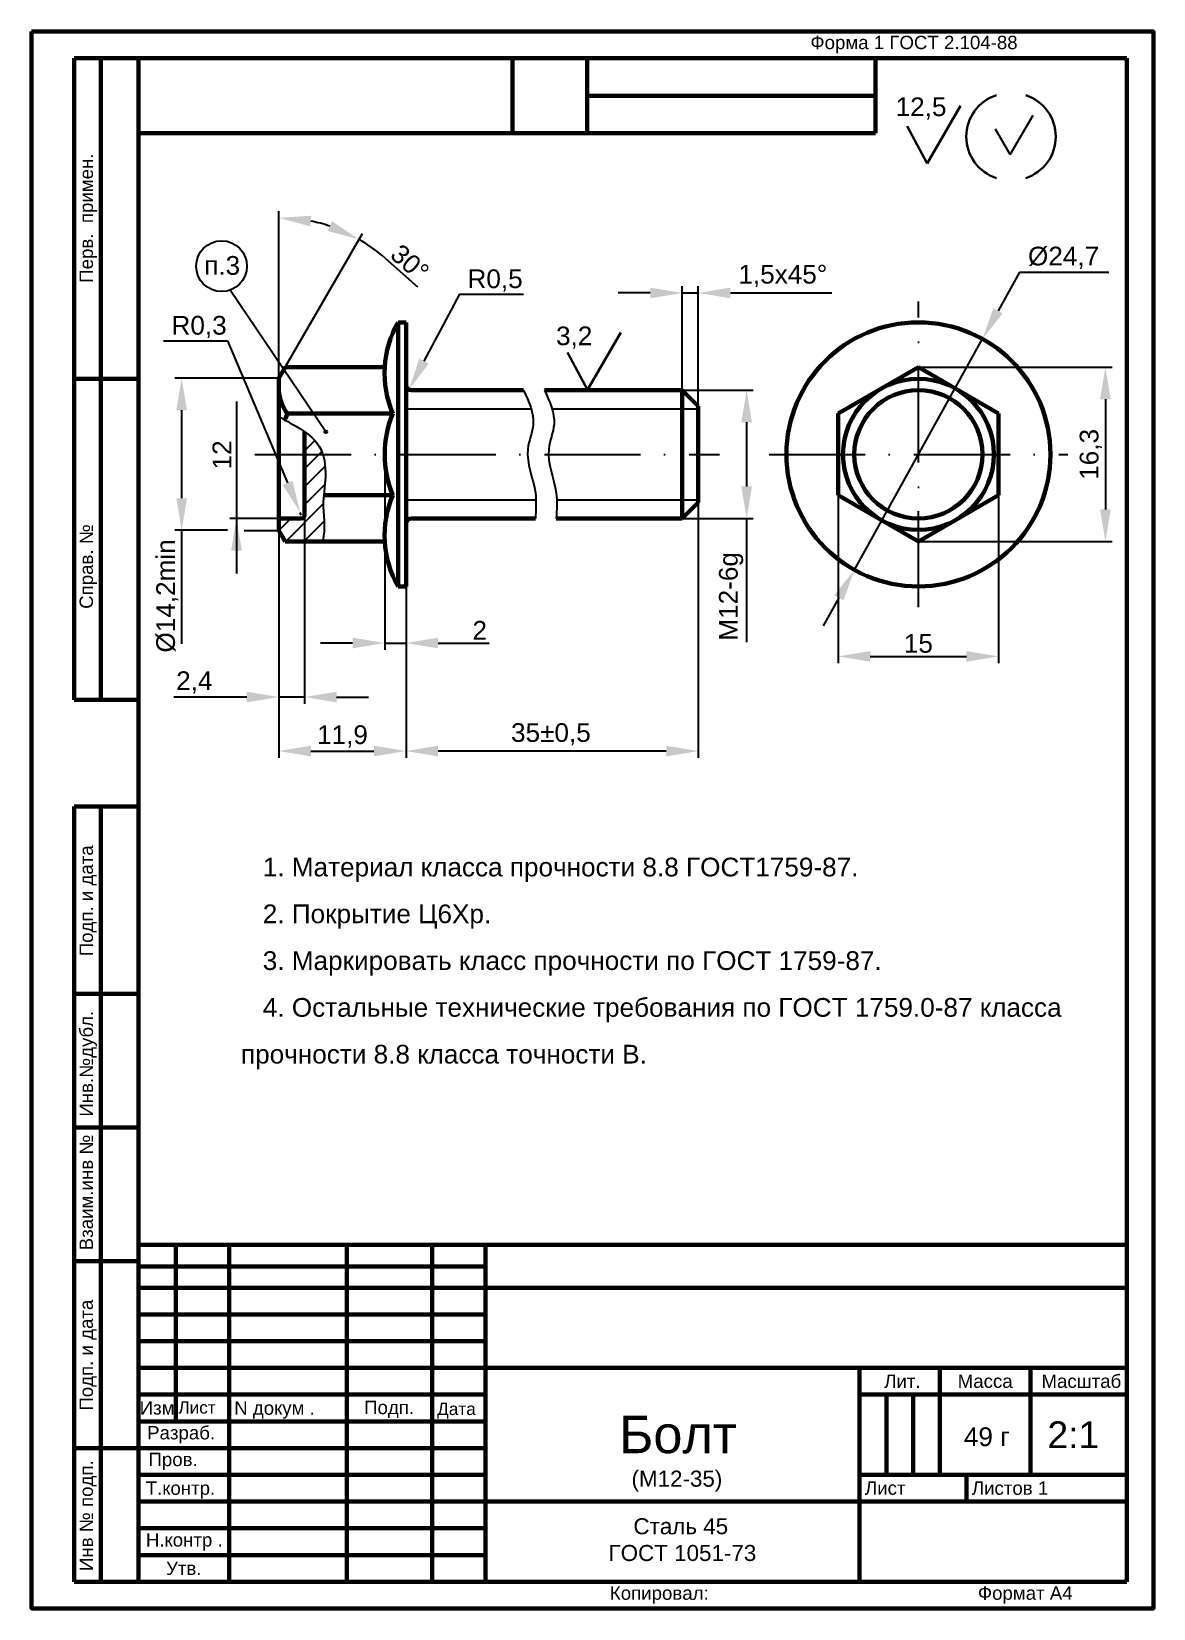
# Model space of a CAD drawing. Extents: x -510 to -300, y 0 to 295.
import ezdxf

# ---------------------------------------------------------------- set-up
doc = ezdxf.new("R2010")
doc.units = 0
doc.linetypes.add('ACAD_ISO04W100', pattern=[30, 24, -3, 0, -3])
doc.linetypes.add('ACAD_ISO10W100', pattern=[18, 12, -3, 0, -3])
doc.layers.get('0').update_dxf_attribs({"linetype": 'CONTINUOUS'})
doc.layers.get('Defpoints').update_dxf_attribs({"linetype": 'CONTINUOUS'})
for name, color, linetype, lineweight in [('Осевуха', 210, 'ACAD_ISO10W100', 25), ('Основная', 41, 'CONTINUOUS', 60), ('Размерная', 91, 'CONTINUOUS', 25), ('текст', 50, 'CONTINUOUS', 25)]:
    doc.layers.add(name, color=color, linetype=linetype, lineweight=lineweight)
doc.styles.get("Standard").update_dxf_attribs({"font": 'arial.ttf'})
doc.dimstyles.new('ISO-25_WS', dxfattribs={"dimtxt": 3.5, "dimasz": 6, "dimexe": 1.25, "dimexo": 0.01, "dimtad": 1, "dimdec": 4, "dimdsep": 46, "dimtxsty": 'STANDARD', "dimcen": 6, "dimadec": 0, "dimazin": 0, "dimtfac": 1, "dimtdec": 4, "dimtmove": 0, "dimatfit": 3, "dimfxl": 1, "dimtolj": 1, "dimtzin": 0, "dimarcsym": 0})

# ---------------------------------------------------------------- blocks, each defined once
blk = doc.blocks.new('*D56')
at = {"layer": 'Defpoints', "color": 0, "linetype": 'Continuous', "transparency": 16777216}
for p in [(-458.69, 259.69), (-463.9, 230.15), (-463.9, 230.15), (-462.71, 232.2), (-463.9, 201.65)]:
    blk.add_point(p, dxfattribs=at)
at = {"layer": 'Размерная', "color": 0, "linetype": 'Continuous', "lineweight": -2, "transparency": 16777216}
for p, q in [((-463.9, 230.16), (-463.9, 261.4)), ((-462.71, 232.21), (-448.27, 257.21)), ((-444.03, 252.62), (-437.95, 247.25))]:
    blk.add_line(p, q, dxfattribs=at)
for start, end in [(71.4789, 78.5211), (48.5211, 60)]:
    blk.add_arc((-463.9, 230.15), 30, start, end, dxfattribs=at)
at = {"layer": 'Размерная', "color": 0, "linetype": 'Continuous', "transparency": 16777216}
for points in [[(-458.03, 258.55), (-457.83, 260.54), (-463.9, 260.15)], [(-453.96, 259.51), (-454.78, 257.68), (-448.9, 256.13)]]:
    blk.add_solid(points, dxfattribs=at)
at = {"layer": 'Размерная', "color": 0, "linetype": 'Continuous', "transparency": 16777216, "insert": (-439.39, 251.75), "char_height": 3.5, "attachment_point": 5, "rotation": 318.5211}
blk.add_mtext('\\A1;30°', dxfattribs=at)
blk = doc.blocks.new('*D57')
at = {"layer": 'Defpoints', "color": 0, "linetype": 'Continuous', "transparency": 16777216}
for p in [(-444.1, 215.9), (-440.1, 215.9), (-440.1, 180.6)]:
    blk.add_point(p, dxfattribs=at)
at = {"layer": 'Размерная', "color": 0, "linetype": 'Continuous', "lineweight": -2, "transparency": 16777216}
for p, q in [((-444.1, 215.89), (-444.1, 179.35)), ((-440.1, 215.89), (-440.1, 179.35)), ((-450.1, 180.6), (-456.1, 180.6)), ((-444.1, 180.6), (-440.1, 180.6)), ((-434.1, 180.6), (-424.53, 180.6))]:
    blk.add_line(p, q, dxfattribs=at)
at = {"layer": 'Размерная', "color": 0, "linetype": 'Continuous', "transparency": 16777216}
for points in [[(-450.1, 181.6), (-450.1, 179.6), (-444.1, 180.6)], [(-434.1, 181.6), (-434.1, 179.6), (-440.1, 180.6)]]:
    blk.add_solid(points, dxfattribs=at)
at = {"layer": 'Размерная', "color": 0, "linetype": 'Continuous', "transparency": 16777216, "insert": (-426.31, 182.98), "char_height": 3.5, "attachment_point": 5}
blk.add_mtext('\\A1;2', dxfattribs=at)
blk = doc.blocks.new('*D58')
at = {"layer": 'Defpoints', "color": 0, "linetype": 'Continuous', "transparency": 16777216}
for p in [(-459.93, 205.05), (-459.7, 204.5)]:
    blk.add_point(p, dxfattribs=at)
at = {"layer": 'Размерная', "color": 0, "linetype": 'Continuous', "lineweight": -2, "transparency": 16777216}
for p, q in [((-473.5, 237.16), (-462.26, 210.58)), ((-459.7, 204.5), (-459.93, 205.05))]:
    blk.add_line(p, q, dxfattribs=at)
at = {"layer": 'Размерная', "color": 0, "linetype": 'Continuous', "transparency": 16777216}
blk.add_solid([(-461.34, 210.97), (-463.19, 210.19), (-459.93, 205.05)], dxfattribs=at)
blk = doc.blocks.new('*D59')
at = {"layer": 'Defpoints', "color": 0, "linetype": 'Continuous', "transparency": 16777216}
for p in [(-359.2, 208.26), (-329.2, 208.26), (-329.2, 178.1)]:
    blk.add_point(p, dxfattribs=at)
at = {"layer": 'Размерная', "color": 0, "linetype": 'Continuous', "lineweight": -2, "transparency": 16777216}
for p, q in [((-359.2, 208.25), (-359.2, 176.85)), ((-329.2, 208.25), (-329.2, 176.85)), ((-353.2, 178.1), (-335.2, 178.1))]:
    blk.add_line(p, q, dxfattribs=at)
at = {"layer": 'Размерная', "color": 0, "linetype": 'Continuous', "transparency": 16777216}
for points in [[(-353.2, 179.1), (-353.2, 177.1), (-359.2, 178.1)], [(-335.2, 179.1), (-335.2, 177.1), (-329.2, 178.1)]]:
    blk.add_solid(points, dxfattribs=at)
at = {"layer": 'Размерная', "color": 0, "linetype": 'Continuous', "transparency": 16777216, "insert": (-344.2, 180.51), "char_height": 3.5, "attachment_point": 5}
blk.add_mtext('\\A1;15', dxfattribs=at)
blk = doc.blocks.new('*D60')
at = {"layer": 'Defpoints', "color": 0, "linetype": 'Continuous', "transparency": 16777216}
for p in [(-344.2, 232.2), (-344.2, 199.6), (-309.2, 199.6)]:
    blk.add_point(p, dxfattribs=at)
at = {"layer": 'Размерная', "color": 0, "linetype": 'Continuous', "lineweight": -2, "transparency": 16777216}
for p, q in [((-344.19, 232.2), (-307.95, 232.2)), ((-309.2, 226.2), (-309.2, 205.6)), ((-344.19, 199.6), (-307.95, 199.6))]:
    blk.add_line(p, q, dxfattribs=at)
at = {"layer": 'Размерная', "color": 0, "linetype": 'Continuous', "transparency": 16777216}
for points in [[(-310.2, 226.2), (-308.2, 226.2), (-309.2, 232.2)], [(-310.2, 205.6), (-308.2, 205.6), (-309.2, 199.6)]]:
    blk.add_solid(points, dxfattribs=at)
at = {"layer": 'Размерная', "color": 0, "linetype": 'Continuous', "transparency": 16777216, "insert": (-311.93, 215.9), "char_height": 3.5, "attachment_point": 5, "rotation": 90}
blk.add_mtext('\\A1;16,3', dxfattribs=at)
blk = doc.blocks.new('*D61')
at = {"layer": 'Defpoints', "color": 0, "linetype": 'Continuous', "transparency": 16777216}
for p in [(-388.4, 227.9), (-388.4, 203.9), (-376.35, 203.9)]:
    blk.add_point(p, dxfattribs=at)
at = {"layer": 'Размерная', "color": 0, "linetype": 'Continuous', "lineweight": -2, "transparency": 16777216}
for p, q in [((-388.39, 227.9), (-375.1, 227.9)), ((-376.35, 221.9), (-376.35, 209.9)), ((-388.39, 203.9), (-375.1, 203.9)), ((-376.35, 203.9), (-376.35, 180.76))]:
    blk.add_line(p, q, dxfattribs=at)
at = {"layer": 'Размерная', "color": 0, "linetype": 'Continuous', "transparency": 16777216}
for points in [[(-377.35, 221.9), (-375.35, 221.9), (-376.35, 227.9)], [(-377.35, 209.9), (-375.35, 209.9), (-376.35, 203.9)]]:
    blk.add_solid(points, dxfattribs=at)
at = {"layer": 'Размерная', "color": 0, "linetype": 'Continuous', "transparency": 16777216, "insert": (-379.25, 189.33), "char_height": 3.5, "attachment_point": 5, "rotation": 90}
blk.add_mtext('\\A1;M12-6g', dxfattribs=at)
blk = doc.blocks.new('*D62')
at = {"layer": 'Defpoints', "color": 0, "linetype": 'Continuous', "transparency": 16777216}
for p in [(-388.4, 246.1), (-388.4, 224.9), (-385.4, 224.4)]:
    blk.add_point(p, dxfattribs=at)
at = {"layer": 'Размерная', "color": 0, "linetype": 'Continuous', "lineweight": -2, "transparency": 16777216}
for p, q in [((-394.4, 246.1), (-400.4, 246.1)), ((-388.4, 224.91), (-388.4, 247.35)), ((-388.4, 246.1), (-385.4, 246.1)), ((-385.4, 224.41), (-385.4, 247.35)), ((-379.4, 246.1), (-360.38, 246.1))]:
    blk.add_line(p, q, dxfattribs=at)
at = {"layer": 'Размерная', "color": 0, "linetype": 'Continuous', "transparency": 16777216}
for points in [[(-394.4, 247.1), (-394.4, 245.1), (-388.4, 246.1)], [(-379.4, 247.1), (-379.4, 245.1), (-385.4, 246.1)]]:
    blk.add_solid(points, dxfattribs=at)
blk = doc.blocks.new('*D63')
at = {"layer": 'Defpoints', "color": 0, "linetype": 'Continuous', "transparency": 16777216}
for p in [(-439.56, 228.02), (-439.1, 228.9)]:
    blk.add_point(p, dxfattribs=at)
at = {"layer": 'Размерная', "color": 0, "linetype": 'Continuous', "lineweight": -2, "transparency": 16777216}
blk.add_line((-430.09, 245.86), (-436.75, 233.32), dxfattribs=at)
at = {"layer": 'Размерная', "color": 0, "linetype": 'Continuous', "transparency": 16777216}
blk.add_solid([(-437.63, 233.79), (-435.87, 232.85), (-439.56, 228.02)], dxfattribs=at)
blk = doc.blocks.new('*D64')
at = {"layer": 'Defpoints', "color": 0, "linetype": 'Continuous', "transparency": 16777216}
for p in [(-463.89, 230.16), (-482.1, 201.69), (-473.5, 201.69)]:
    blk.add_point(p, dxfattribs=at)
at = {"layer": 'Размерная', "color": 0, "linetype": 'Continuous', "lineweight": -2, "transparency": 16777216}
for p, q in [((-463.9, 230.16), (-483.35, 230.16)), ((-482.1, 224.16), (-482.1, 207.69)), ((-473.51, 201.69), (-483.35, 201.69)), ((-482.1, 201.69), (-482.1, 180.47))]:
    blk.add_line(p, q, dxfattribs=at)
at = {"layer": 'Размерная', "color": 0, "linetype": 'Continuous', "transparency": 16777216}
for points in [[(-483.1, 224.16), (-481.1, 224.16), (-482.1, 230.16)], [(-483.1, 207.69), (-481.1, 207.69), (-482.1, 201.69)]]:
    blk.add_solid(points, dxfattribs=at)
blk = doc.blocks.new('*D65')
at = {"layer": 'Defpoints', "color": 0, "linetype": 'Continuous', "transparency": 16777216}
for p in [(-463.9, 203.9), (-459.1, 204.5), (-463.9, 170.5)]:
    blk.add_point(p, dxfattribs=at)
at = {"layer": 'Размерная', "color": 0, "linetype": 'Continuous', "lineweight": -2, "transparency": 16777216}
for p, q in [((-463.9, 203.89), (-463.9, 169.25)), ((-459.1, 204.49), (-459.1, 169.25)), ((-469.9, 170.5), (-483.57, 170.5)), ((-459.1, 170.5), (-463.9, 170.5)), ((-453.1, 170.5), (-447.1, 170.5))]:
    blk.add_line(p, q, dxfattribs=at)
at = {"layer": 'Размерная', "color": 0, "linetype": 'Continuous', "transparency": 16777216}
for points in [[(-469.9, 171.5), (-469.9, 169.5), (-463.9, 170.5)], [(-453.1, 171.5), (-453.1, 169.5), (-459.1, 170.5)]]:
    blk.add_solid(points, dxfattribs=at)
at = {"layer": 'Размерная', "color": 0, "linetype": 'Continuous', "transparency": 16777216, "insert": (-479.73, 173.23), "char_height": 3.5, "attachment_point": 5}
blk.add_mtext('\\A1;2,4', dxfattribs=at)
blk = doc.blocks.new('*D66')
at = {"layer": 'Defpoints', "color": 0, "linetype": 'Continuous', "transparency": 16777216}
for p in [(-463.9, 201.69), (-440.1, 191.2), (-440.1, 160.4)]:
    blk.add_point(p, dxfattribs=at)
at = {"layer": 'Размерная', "color": 0, "linetype": 'Continuous', "lineweight": -2, "transparency": 16777216}
for p, q in [((-463.9, 201.68), (-463.9, 159.15)), ((-440.1, 191.19), (-440.1, 159.15)), ((-457.9, 160.4), (-446.1, 160.4))]:
    blk.add_line(p, q, dxfattribs=at)
at = {"layer": 'Размерная', "color": 0, "linetype": 'Continuous', "transparency": 16777216}
for points in [[(-457.9, 161.4), (-457.9, 159.4), (-463.9, 160.4)], [(-446.1, 161.4), (-446.1, 159.4), (-440.1, 160.4)]]:
    blk.add_solid(points, dxfattribs=at)
at = {"layer": 'Размерная', "color": 0, "linetype": 'Continuous', "transparency": 16777216, "insert": (-452, 163.13), "char_height": 3.5, "attachment_point": 5}
blk.add_mtext('\\A1;11,9', dxfattribs=at)
blk = doc.blocks.new('*D67')
at = {"layer": 'Defpoints', "color": 0, "linetype": 'Continuous', "transparency": 16777216}
for p in [(-385.4, 206.9), (-440.1, 191.2), (-440.1, 160.4)]:
    blk.add_point(p, dxfattribs=at)
at = {"layer": 'Размерная', "color": 0, "linetype": 'Continuous', "lineweight": -2, "transparency": 16777216}
for p, q in [((-385.4, 206.89), (-385.4, 159.15)), ((-440.1, 191.19), (-440.1, 159.15)), ((-391.4, 160.4), (-434.1, 160.4))]:
    blk.add_line(p, q, dxfattribs=at)
at = {"layer": 'Размерная', "color": 0, "linetype": 'Continuous', "transparency": 16777216}
for points in [[(-434.1, 161.4), (-434.1, 159.4), (-440.1, 160.4)], [(-391.4, 161.4), (-391.4, 159.4), (-385.4, 160.4)]]:
    blk.add_solid(points, dxfattribs=at)
blk = doc.blocks.new('*D68')
at = {"layer": 'Defpoints', "color": 0, "linetype": 'Continuous', "transparency": 16777216}
for p in [(-332.21, 237.5), (-356.18, 194.3)]:
    blk.add_point(p, dxfattribs=at)
at = {"layer": 'Размерная', "color": 0, "linetype": 'Continuous', "lineweight": -2, "transparency": 16777216}
for p, q in [((-325.3, 249.96), (-329.3, 242.75)), ((-356.18, 194.3), (-332.21, 237.5)), ((-359.09, 189.05), (-362, 183.81))]:
    blk.add_line(p, q, dxfattribs=at)
at = {"layer": 'Размерная', "color": 0, "linetype": 'Continuous', "transparency": 16777216}
for points in [[(-330.18, 243.23), (-328.43, 242.26), (-332.21, 237.5)], [(-359.96, 189.54), (-358.21, 188.57), (-356.18, 194.3)]]:
    blk.add_solid(points, dxfattribs=at)
blk = doc.blocks.new('frame')
at = {"color": 7, "lineweight": 60}
blk.add_lwpolyline([(-1208.8, 620.2), (-998.8, 620.2), (-998.8, 325.2), (-1208.8, 325.2)], close=True, dxfattribs=at)

msp = doc.modelspace()

# ---------------------------------------------------------------- hatches: boundary and pattern name
at = {"layer": 'текст', "linetype": 'Continuous'}
h = msp.add_hatch(dxfattribs=at)
h.set_pattern_fill('ANSI31', scale=0.75, style=0)
h.set_pattern_definition([(45, (1.2, 0), (-1.683798, 1.683798), [])])
edge = h.paths.add_edge_path()
edge.add_spline(control_points=[(-455.6777, 199.60598), (-455.44803, 201.00514), (-455.2931, 203.07953), (-455.84098, 206.98519), (-455.0037, 211.19338), (-455.25413, 214.58364), (-455.67333, 215.9)], knot_values=[6.387050123, 6.387050123, 6.387050123, 6.387050123, 7.813083189, 9.516021826, 12.2234191, 14.293119706, 14.293119706, 14.293119706, 14.293119706], degree=3, periodic=0)
edge.add_line((-455.67333, 215.9), (-459.09579, 215.9))
edge.add_line((-459.09579, 215.9), (-459.09579, 204.5))
edge.add_arc((-459.69579, 204.5), 0.6, -90, 0, ccw=False)
edge.add_line((-459.69579, 203.9), (-463.89579, 203.9))
edge.add_line((-463.89579, 203.9), (-463.89579, 201.65))
edge.add_line((-463.89579, 201.65), (-462.71272, 199.60086))
edge.add_line((-462.71272, 199.60086), (-455.6777, 199.60598))
edge = h.paths.add_edge_path()
edge.add_spline(control_points=[(-455.67333, 215.9), (-455.85394, 216.46715), (-456.59978, 218.15374), (-458.02649, 219.40118), (-459.09579, 220.14284)], knot_values=[3.595928698, 3.595928698, 3.595928698, 3.595928698, 4.487646671, 6.387050123, 6.387050123, 6.387050123, 6.387050123], degree=3, periodic=0)
edge.add_line((-459.09579, 220.14284), (-459.09579, 215.9))
edge.add_line((-459.09579, 215.9), (-455.67333, 215.9))
msp.add_hatch(color=7, dxfattribs=at).paths.add_polyline_path([(-454.87908, 220.1078, 1), (-455.37908, 220.1078, 1)])

# ---------------------------------------------------------------- linework, layer by layer
at = {"color": 7, "lineweight": 60}
for p, q in [((-502.2, 290), (-502.2, 170)), ((-490.2, 290), (-502.2, 290)), ((-497.2, 170), (-497.2, 290)), ((-490.2, 290), (-305.2, 290)), ((-490.2, 5), (-490.2, 290)), ((-420.2, 276), (-420.2, 290)), ((-406.2, 276), (-406.2, 290)), ((-352.2, 276), (-352.2, 290)), ((-305.2, 290), (-305.2, 5)), ((-406.2, 283), (-352.2, 283)), ((-490.2, 276), (-420.2, 276)), ((-420.2, 276), (-406.2, 276)), ((-406.2, 276), (-352.2, 276)), ((-490.2, 230), (-502.2, 230)), ((-502.2, 170), (-490.2, 170)), ((-502.2, 5), (-502.2, 150)), ((-502.2, 150), (-490.2, 150)), ((-497.2, 150), (-497.2, 5)), ((-502.2, 115), (-490.2, 115)), ((-502.2, 90), (-490.2, 90)), ((-305.2, 68), (-490.2, 68)), ((-483.2, 68), (-483.2, 35)), ((-473.2, 68), (-473.2, 5)), ((-451.2, 68), (-451.2, 5)), ((-435.2, 68), (-435.2, 5)), ((-425.2, 5), (-425.2, 68)), ((-502.2, 65), (-490.2, 65)), ((-425.2, 64), (-490.2, 64)), ((-305.2, 60), (-490.2, 60)), ((-490.2, 55), (-425.2, 55)), ((-490.2, 50), (-425.2, 50)), ((-305.2, 45), (-490.2, 45)), ((-355.2, 45), (-355.2, 5)), ((-340.2, 45), (-340.2, 25)), ((-323.2, 45), (-323.2, 25)), ((-490.2, 40), (-425.2, 40)), ((-355.2, 40), (-305.2, 40)), ((-350.2, 40), (-350.2, 25)), ((-345.2, 40), (-345.2, 25)), ((-490.2, 35), (-425.2, 35)), ((-502.2, 30), (-425.2, 30)), ((-490.2, 25), (-425.2, 25)), ((-355.2, 25), (-305.2, 25)), ((-335.2, 25), (-335.2, 20)), ((-490.2, 20), (-305.2, 20)), ((-490.2, 15), (-425.2, 15)), ((-490.2, 10), (-425.2, 10)), ((-490.2, 5), (-502.2, 5)), ((-305.2, 5), (-490.2, 5))]:
    msp.add_line(p, q, dxfattribs=at)
at = {"layer": 'Осевуха', "color": 7, "ltscale": 1.5}
for p, q in [((-344.19579, 187.2875), (-344.19579, 244.5125)), ((-468.4, 215.9), (-381.4, 215.9)), ((-372.14474, 215.9), (-316.24684, 215.9))]:
    msp.add_line(p, q, dxfattribs=at)
at = {"layer": 'Осевуха', "color": 7, "linetype": 'Continuous'}
for p, q in [((-440.09579, 224.4), (-416.66837, 224.4)), ((-412.76837, 224.4), (-385.39579, 224.4)), ((-440.09579, 207.4), (-415.78998, 207.4)), ((-411.88998, 207.4), (-385.39579, 207.4))]:
    msp.add_line(p, q, dxfattribs=at)
at = {"layer": 'Основная', "color": 7, "linetype": 'Continuous'}
for p, q in [((-440.09579, 240.6), (-441.59579, 240.6)), ((-441.59579, 240.6), (-441.59579, 191.2)), ((-440.09579, 240.6), (-440.09579, 202.9)), ((-463.89579, 230.15), (-462.71272, 232.19914)), ((-463.89579, 230.15), (-463.89579, 201.65)), ((-444.0879, 232.18559), (-462.71272, 232.19914)), ((-344.19579, 232.2), (-359.19579, 223.53975)), ((-344.19579, 232.2), (-329.19579, 223.53975)), ((-439.09579, 227.9), (-418.1, 227.9)), ((-414.2, 227.9), (-388.39579, 227.9)), ((-388.39579, 227.9), (-388.39579, 203.9)), ((-388.39579, 227.9), (-385.39208, 224.89628)), ((-385.39579, 224.9), (-385.39579, 206.9)), ((-442.59579, 223.53975), (-462.29579, 223.53975)), ((-359.19579, 208.26025), (-359.19579, 223.53975)), ((-329.19579, 208.26025), (-329.19579, 223.53975)), ((-459.09579, 220.14284), (-459.09579, 204.5)), ((-442.58379, 208.26025), (-455.50578, 208.26025)), ((-388.39579, 203.9), (-385.39579, 206.9)), ((-344.19579, 199.6), (-359.19579, 208.26025)), ((-344.19579, 199.6), (-329.19579, 208.26025)), ((-463.89579, 203.9), (-459.69579, 203.9)), ((-439.09579, 203.9), (-415.9, 203.9)), ((-412.00267, 203.9), (-388.39579, 203.9)), ((-463.89579, 201.65), (-462.71272, 199.60086)), ((-440.09579, 202.9), (-440.09579, 191.2)), ((-444.0879, 199.61441), (-462.71272, 199.60086)), ((-440.09579, 191.2), (-441.59579, 191.2))]:
    msp.add_line(p, q, dxfattribs=at)
for radius in [24.7, 14.12543, 12]:
    msp.add_circle((-344.19579, 215.9), radius, dxfattribs=at)
for centre, radius, start, end in [((-424.88087, 231.07326), 19.23922, 150.3188536, 203.0522801), ((-456.45512, 228.16069), 7.44759, 182.756525, 218.3498849), ((-439.09579, 228.9), 1, 180, 270), ((-444.8565, 215.9), 19.03929, 156.3428923, 160.2638875), ((-423.96505, 215.91463), 20.13075, 157.7418824, 202.3481139), ((-424.88087, 200.72674), 19.23922, 156.9477199, 209.6811464), ((-459.69579, 204.5), 0.6, 270, 0), ((-439.09579, 202.9), 1, 90, 180)]:
    msp.add_arc(centre, radius, start, end, dxfattribs=at)
at = {"layer": 'Размерная', "color": 7, "lineweight": 30}
for p, q in [((-342.56248, 270.32376), (-336.31248, 281.07376)), ((-342.56248, 270.32376), (-346.31248, 277.32376)), ((-406.12248, 227.97376), (-399.87248, 238.72376)), ((-406.12248, 227.97376), (-409.87248, 234.97376))]:
    msp.add_line(p, q, dxfattribs=at)
at = {"layer": 'Размерная', "color": 7, "linetype": 'Continuous'}
for p, q in [((-326.99531, 272), (-322.74531, 279.36122)), ((-326.99531, 272), (-329.74531, 276.76314)), ((-325.3, 249.96062), (-308.53581, 249.96062)), ((-455.12908, 220.1078), (-472.99819, 246.64656)), ((-430.08942, 245.86062), (-418.09579, 245.86062)), ((-485.49153, 237.16062), (-473.4979, 237.16062)), ((-471.84191, 225.8), (-471.84191, 203.9)), ((-461.29804, 203.9), (-473.09191, 203.9)), ((-471.84191, 203.9), (-471.84191, 193.6)), ((-470.4, 201.68823), (-463.89579, 201.68823))]:
    msp.add_line(p, q, dxfattribs=at)
at = {"layer": 'Размерная', "linetype": 'Continuous'}
msp.add_lwpolyline([(-510.2, 295), (-300.2, 295), (-300.2, 0), (-510.2, 0)], close=True, dxfattribs=at)
at = {"layer": 'Размерная', "color": 7, "linetype": 'Continuous'}
msp.add_circle((-474.62908, 251.1078), 4.75, dxfattribs=at)
at = {"layer": 'Размерная', "color": 7, "lineweight": 30}
for centre, start, end in [((-327.11324, 275.33625), 107.9034043, 252.0965957), ((-326.61173, 275.33625), 287.9034043, 72.0965957)]:
    msp.add_arc(centre, 8.12993, start, end, dxfattribs=at)
at = {"layer": 'Размерная', "color": 7, "linetype": 'Continuous'}
for points, knots in [([(-418.1, 227.9), (-417.11385, 225.77595), (-415.42944, 222.14793), (-418.36673, 215.72144), (-415.49969, 209.88805), (-415.79276, 205.50406), (-415.9, 203.9)], [0, 0, 0, 0, 6.648308055, 11.355748974, 19.674402711, 24.474402711, 24.474402711, 24.474402711, 24.474402711]), ([(-414.2, 227.9), (-413.21385, 225.77595), (-411.52944, 222.14793), (-414.46673, 215.72144), (-411.59969, 209.88805), (-411.89276, 205.50406), (-412, 203.9)], [0, 0, 0, 0, 6.648308055, 11.355748974, 19.674402711, 24.474402711, 24.474402711, 24.474402711, 24.474402711]), ([(-463.89579, 222.92204), (-462.79748, 222.34815), (-460.0777, 220.87934), (-455.61662, 217.8534), (-454.88848, 211.77247), (-455.84098, 206.98519), (-455.2931, 203.07953), (-455.44803, 201.00514), (-455.6777, 199.60598)], [0.855533678, 0.855533678, 0.855533678, 0.855533678, 2.729468813, 5.49533215, 8.456750729, 11.164148003, 12.86708664, 14.293119706, 14.293119706, 14.293119706, 14.293119706])]:
    msp.add_open_spline(points, degree=3, knots=knots, dxfattribs=at)
msp.add_solid([(-470.84191, 197.9), (-472.84191, 197.9), (-471.84191, 203.9)], dxfattribs=at)
at = {"layer": 'текст', "color": 7, "linetype": 'Continuous'}
msp.add_circle((-455.12908, 220.1078), 0.25, dxfattribs=at)

# ---------------------------------------------------------------- block references
at = {"layer": 'Размерная', "linetype": 'Continuous'}
msp.add_blockref('frame', (698.6, -325.2), dxfattribs=at)

# ---------------------------------------------------------------- texts
at = {"color": 7, "lineweight": 25, "char_height": 2.5, "attachment_point": 1, "rotation": 90}
for s, insert, width in [('{\\fArial|b0|i0|c204|p34;Перв.  примен.}', (-501.2, 248), 95), ('{\\fArial|b0|i0|c204|p34;Подп. и дата}', (-501.2133, 37), 26), ('{\\fArial|b0|i0|c204|p34;Инв № подп.}', (-501.2133, 7), 26)]:
    msp.add_mtext(s, dxfattribs=dict(at, insert=insert, width=width))
at = {"color": 7, "lineweight": 60, "insert": (-501.2, 122), "char_height": 2.5, "width": 41, "attachment_point": 1, "rotation": 90}
msp.add_mtext('{\\fArial|b0|i0|c204|p34;Подп. и дата}', dxfattribs=at)
at = {"color": 7, "lineweight": 25}
for s, insert, char_height, width, attachment_point in [('{\\fArial|b0|i0|c204|p34;Лит.}', (-347.2, 42.5), 2.5, 10, 5), ('{\\fArial|b0|i0|c204|p34;Масса}', (-331.7, 42.5), 2.5, 13, 5), ('{\\fArial|b0|i0|c204|p34;Масштаб}', (-313.7, 42.5), 2.5, 15, 5), ('{\\fArial|b0|i0|c204|p34;Изм}', (-486.7, 37.5), 2.5, 5, 5), ('{\\fArial|b0|i0|c204|p34;Лист}', (-482.7138, 38.74538), 2.3, 25, 1), ('{\\fArial|b0|i0|c204|p34;Болт}', (-389.2, 32.5), 7, 42, 5), ('{\\fArial|b0|i0|c204|p34;Разраб.}', (-482.2, 32.5), 2.5, 14, 5), ('{\\fArial|b0|i0|c204|p34;49 г}', (-331.4, 32.1), 3.5, 42, 5), ('{\\fArial|b0|i0|c204|p34;2:1}', (-315.2, 32.5), 5, 42, 5), ('{\\fArial|b0|i0|c204|p34;Пров.}', (-483.7, 27.5), 2.5, 15, 5), ('{\\fArial|b0|i0|c204|p34;(М1}2{\\fArial|b0|i0|c204|p34;-}35{\\fArial|b0|i0|c204|p34;)}', (-397.9, 25.78193), 3, 21, 1), ('{\\fArial|b0|i0|c204|p34;Лист}', (-354.2, 22.5), 2.5, 15, 4), ('{\\fArial|b0|i0|c204|p34;Листов 1}', (-334.2, 22.5), 2.5, 15, 4), ('{\\fArial|b0|i0|c204|p34;    Сталь 45\\PГОСТ 1051-73}', (-402.2, 16.88193), 3, 45, 1), ('{\\fArial|b0|i0|c204|p34;Утв.}', (-481.7, 7.5), 2.5, 15, 5), ('{\\fArial|b0|i0|c204|p34;Копировал:}', (-392.7, 2.5), 2.5, 23, 5), ('{\\fArial|b0|i0|c204|p34;Формат А4}', (-324.2, 2.5), 2.5, 30, 5)]:
    msp.add_mtext(s, dxfattribs=dict(at, insert=insert, char_height=char_height, width=width, attachment_point=attachment_point))
at = {"color": 7, "char_height": 2.5}
for s, insert, width, attachment_point in [('{\\fArial|b0|i0|c204|p34;N докум .}', (-472.26643, 38.74538), 20, 1), ('{\\fArial|b0|i0|c204|p34;Подп.}', (-443.26643, 37.24538), 14, 5), ('{\\fArial|b0|i0|c204|p34;Т.контр.}', (-482.32732, 22.13659), 15.9654, 5), ('{\\fArial|b0|i0|c204|p34;Н.контр .}', (-488.79189, 14.08143), 17, 1)]:
    msp.add_mtext(s, dxfattribs=dict(at, insert=insert, width=width, attachment_point=attachment_point))
at = {"color": 7, "lineweight": 15, "insert": (-434.26912, 38.48439), "char_height": 2.3, "width": 8, "attachment_point": 1}
msp.add_mtext('{\\fArial|b0|i0|c204|p34;Дата}', dxfattribs=at)
at = {"layer": 'Основная', "color": 7, "linetype": 'ACAD_ISO04W100', "lineweight": 25, "insert": (-364.4084, 294.20506), "char_height": 2.5, "width": 57, "attachment_point": 1}
msp.add_mtext('{\\fArial|b0|i0|c204|p34;Форма 1 ГОСТ 2.104-88}', dxfattribs=at)
at = {"layer": 'Основная', "color": 7, "linetype": 'ACAD_ISO04W100', "char_height": 2.5, "attachment_point": 1, "rotation": 90}
for s, insert, width in [('{\\fArial|b0|i0|c204|p34;Справ. №}', (-501.2, 187), 20), ('{\\fArial|b0|i0|c204|p34;Инв.№дубл.}', (-501.2, 92), 32)]:
    msp.add_mtext(s, dxfattribs=dict(at, insert=insert, width=width))
at = {"layer": 'Основная', "color": 7, "linetype": 'ACAD_ISO04W100', "lineweight": 25, "insert": (-501.2, 67), "char_height": 2.5, "width": 23, "attachment_point": 1, "rotation": 90}
msp.add_mtext('{\\fArial|b0|i0|c204|p34;Взаим.инв №}', dxfattribs=at)
at = {"layer": 'Размерная', "color": 7, "linetype": 'Continuous', "char_height": 3.5, "attachment_point": 1}
for s, insert, width in [('%%c24,7', (-323.68581, 254.74777), 21.75), ('{\\fArial|b0|i0|c204|p34;п.3}', (-477.87908, 252.99718), 9.25), ('1,5x45°', (-377.89579, 251.35), 21.75), ('R0,5', (-428.59579, 250.5), 21.75), ('R0,3', (-483.9979, 241.8), 21.75), ('35±{\\fArial|b0|i0|c204|p34;0,5}', (-420.4479, 165.61), 21.75)]:
    msp.add_mtext(s, dxfattribs=dict(at, insert=insert, width=width))
at = {"layer": 'Размерная', "color": 7, "linetype": 'Continuous', "insert": (-474.57026, 215.8), "char_height": 3.5, "attachment_point": 5, "rotation": 90}
msp.add_mtext('12', dxfattribs=at)
at = {"layer": 'Размерная', "color": 7, "linetype": 'Continuous', "insert": (-486.85472, 178.82179), "char_height": 3.5, "width": 26.5744477, "attachment_point": 1, "rotation": 90}
msp.add_mtext('{\\fArial|b0|i0|c204|p34;%%c}14{\\fArial|b0|i0|c204|p34;,}2min', dxfattribs=at)
at = {"layer": 'текст', "color": 7, "char_height": 3.5, "width": 19.6124836, "attachment_point": 1}
for s, insert in [('1{\\fArial|b0|i0|c204|p34;2},{\\fArial|b0|i0|c204|p34;5}', (-348.46248, 282.67376)), ('{\\fArial|b0|i0|c204|p34;3},{\\fArial|b0|i0|c204|p34;2}', (-412.02248, 239.82376))]:
    msp.add_mtext(s, dxfattribs=dict(at, insert=insert))
at = {"layer": 'текст', "color": 7, "lineweight": 30, "insert": (-472.35, 140.45), "char_height": 3.5, "width": 161.9, "attachment_point": 1, "line_spacing_factor": 1.5}
msp.add_mtext('{\\fArial|b0|i0|c204|p34;    }1. {\\fArial|b0|i0|c204|p34;Материал класса прочности }8{\\fArial|b0|i0|c204|p34;.8 ГОСТ1759-87.\\P    2. Покрытие Ц6Хр.\\P    3. Маркировать класс прочности по ГОСТ 1759-87.\\P    4. Остальные технические требования по ГОСТ 1759.0-87 класса\\P прочности }8{\\fArial|b0|i0|c204|p34;.8 класса точности В.}', dxfattribs=at)

# ---------------------------------------------------------------- dimensions: what is measured, and where the dimension line sits
at = {"layer": 'Размерная', "color": 7, "linetype": 'Continuous'}
dim = msp.add_angular_dim_2l(base=(-458.6866, 259.6928), line1=((-463.89579, 230.15), (-463.89579, 201.65)), line2=((-463.89579, 230.15), (-462.71272, 232.19914)), dimstyle='ISO-25_WS', dxfattribs=at)
dim.commit()
dim.dimension.update_dxf_attribs({"geometry": '*D56', "text_midpoint": (-439.38859, 251.74577)})
dim = msp.add_diameter_dim_2p(p1=(-356.17819, 194.30111), p2=(-332.21339, 237.49889), text=' ', dimstyle='ISO-25_WS', dxfattribs=at)
dim.commit()
dim.dimension.update_dxf_attribs({"geometry": '*D68', "text_midpoint": (-325.3, 249.96062), "dimtype": 163})
for center, mpoint, picture, middle in [((-439.09579, 228.9), (-439.56479, 228.0168), '*D63', (-430.08942, 245.86062)), ((-459.69579, 204.5), (-459.92935, 205.05268), '*D58', (-473.4979, 237.16062))]:
    dim = msp.add_radius_dim(center=center, mpoint=mpoint, text=' ', dimstyle='ISO-25_WS', override={"dimtmove": 1}, dxfattribs=at)
    dim.commit()
    dim.dimension.update_dxf_attribs({"geometry": picture, "text_midpoint": middle, "dimtype": 164})
for base, p1, p2, text, picture, middle in [((-388.39579, 246.1), (-385.39579, 224.4), (-388.39579, 224.9), ' ', '*D62', (-361, 246.1)), ((-440.09579, 180.6), (-444.09579, 215.89882), (-440.09579, 215.9), '2', '*D57', (-426.31168, 180.6))]:
    dim = msp.add_linear_dim(base=base, p1=p1, p2=p2, text=text, dimstyle='ISO-25_WS', dxfattribs=at)
    dim.commit()
    dim.dimension.update_dxf_attribs({"geometry": picture, "text_midpoint": middle, "dimtype": 160})
for base, p1, p2, text, picture, middle in [((-482.1, 201.68823), (-463.88579, 230.16), (-473.5, 201.68823), ' ', '*D64', (-482.1, 181.09623)), ((-376.35, 203.9), (-388.39579, 227.9), (-388.39579, 203.9), 'M12-6g', '*D61', (-376.35, 189.33076))]:
    dim = msp.add_linear_dim(base=base, p1=p1, p2=p2, angle=90, text=text, dimstyle='ISO-25_WS', dxfattribs=at)
    dim.commit()
    dim.dimension.update_dxf_attribs({"geometry": picture, "text_midpoint": middle, "dimtype": 160})
dim = msp.add_linear_dim(base=(-309.2, 199.6), p1=(-344.19579, 232.2), p2=(-344.19579, 199.6), angle=90, text='16,3', dimstyle='ISO-25_WS', dxfattribs=at)
dim.commit()
dim.dimension.update_dxf_attribs({"geometry": '*D60', "text_midpoint": (-311.92834, 215.9)})
for base, p1, p2, text, picture, middle in [((-440.09579, 160.4), (-385.39579, 206.9), (-440.09579, 191.2), ' ', '*D67', (-412.74579, 160.4)), ((-329.19579, 178.1), (-359.19579, 208.26025), (-329.19579, 208.26025), '15', '*D59', (-344.19579, 180.51201)), ((-463.89804, 170.5), (-459.09579, 204.5), (-463.89804, 203.9), '2,4', '*D65', (-479.73177, 173.22834)), ((-440.09579, 160.4), (-463.89579, 201.68823), (-440.09579, 191.2), '11,9', '*D66', (-451.99579, 163.12834))]:
    dim = msp.add_linear_dim(base=base, p1=p1, p2=p2, text=text, dimstyle='ISO-25_WS', dxfattribs=at)
    dim.commit()
    dim.dimension.update_dxf_attribs({"geometry": picture, "text_midpoint": middle})

doc.saveas('drawing.dxf')
